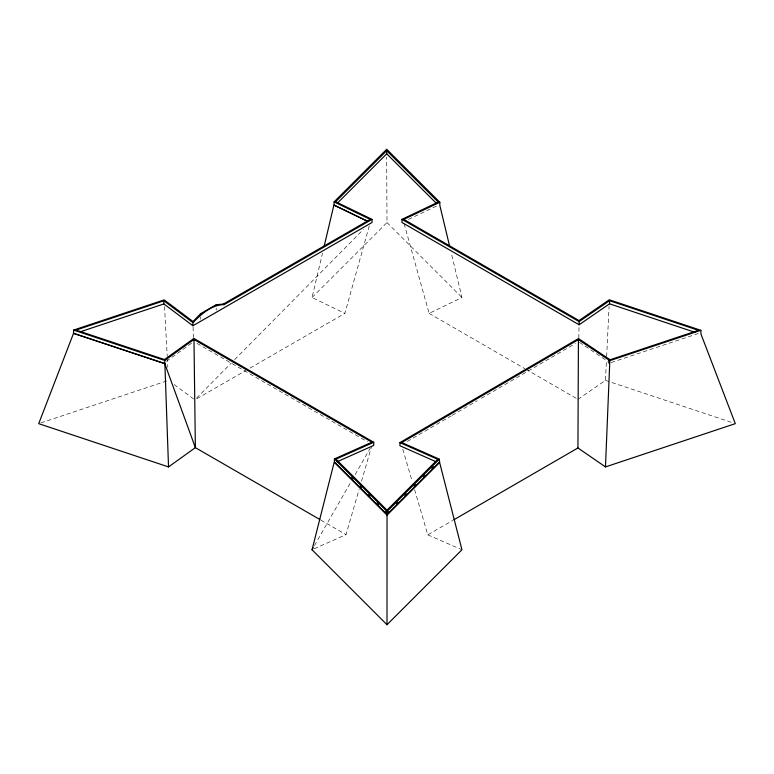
<?xml version="1.0" encoding="UTF-8"?>
<svg xmlns="http://www.w3.org/2000/svg" width="774" height="774" viewBox="0 0 774 774"><rect width="100%" height="100%" fill="white"/><g stroke="black" fill="none" stroke-linecap="round" stroke-linejoin="round"><path stroke-width="0.58" stroke-dasharray="3.87 2.9" d="M578.836 338.122L579.049 323.726M577.936 399.316L605.471 380.373L606.41 361.303M606.642 356.543L609.09 306.504M369.256 225.998L344.856 313.402L312.048 297.506L322.545 253.079M314.234 548.795L346.007 534.621L359.126 489.4M361.487 481.283L371.578 446.501M314.438 545.602L350.961 481.892M355.15 474.588L370.117 448.475M196.538 398.165L231.271 363.045M234.657 359.62L363.441 229.394M312.048 297.506L387 222.554L386.681 157.122M166.42 361.284L192.9 342.272M407.25 441.49L451.097 415.938M452.142 415.328L477.2 400.729M481.38 398.3L575.353 343.54M414.612 489.69L427.79 534.863L452.819 520.38M196.925 398.678L245.89 370.456M250.05 368.056L344.856 313.402M404.115 223.686L429.144 313.402L461.952 297.506L451.31 253.204M408.391 219.448L438.258 205.236M40.974 422.885L168.529 380.373M611.218 362.542L698.438 333.459M605.471 380.373L733.026 422.885M427.79 534.863L460.859 549.298M429.144 313.402L524.869 368.676M525.914 369.275L576.901 398.707M197.022 343.385L367.466 441.79M320.9 520.128L346.007 534.621M579.465 342.369L607.784 361.371M174.169 384.552L194.835 399.877M387 222.554L461.952 297.506M402.78 449.152L412.242 481.583M164.533 306.543L167.242 356.553M167.3 357.743L167.823 367.273M193.084 327.083L193.345 337.822M216.198 308.033L216.198 310.239M200.611 317.001L200.611 319.217"/><path stroke-width="1.16" d="M387.039 514.991L334.213 462.155L312.048 549.782L387 624.734L387.039 514.991L439.603 462.426L439.38 459.185L401.764 442.534L578.43 339.602L609.825 360.665L700.867 330.314L700.954 334.039L735.3 423.649L605.471 466.916L577.936 447.972L578.43 339.602M605.471 466.916L609.825 360.665M324.209 246.064L333.884 205.139L368.085 221.519L334.087 205.042L334.087 201.888L386.71 149.266L439.826 202.256L439.826 205.4L449.626 246.209M312.048 549.782L313.238 547.692M193.036 321.549L200.611 313.683L216.198 304.733L223.338 304.076L370.224 219.4L334.087 201.888M192.91 325.757L192.91 322.603C201.298 314.254 211.525 304.772 224.083 304.637L372.013 219.352L372.013 222.496L192.91 325.757L163.865 303.93L163.865 300.786L76.016 330.072L164.465 359.552L193.877 338.422L373.745 442.264L373.745 445.418L337.048 461.788M695.023 332.327L609.544 303.824L579.126 324.761L401.987 222.486L401.987 219.342L438.258 202.091L386.71 150.669L335.645 201.733L372.013 219.352M337.348 203.175L386.71 153.813L386.71 150.669M439.535 462.175L387 514.71L387 511.556L439.38 459.185M388.693 511.614L387 513.307L385.297 511.604M396.317 503.99L398.01 502.297M404.783 495.524L406.476 493.831M414.09 486.217L415.783 484.524M423.407 476.9L425.1 475.207M431.873 468.434L433.566 466.741M387 624.734L461.952 549.782L439.603 462.426M193.974 339.467L195.367 447.643L168.529 466.916L38.7 423.649L73.588 333.217L73.588 330.072L164.756 360.452L193.974 339.467L371.907 442.196L334.387 458.943L334.387 462.088L387 514.71M579.126 324.761L579.126 321.607L609.544 300.68L698.438 330.314L610.086 359.765L578.488 338.567L399.935 442.602L399.935 445.747L435.627 461.556M453.864 519.78L577.936 447.972M439.826 202.256L403.786 219.39L579.049 320.571L609.264 299.78L700.867 330.314M373.745 442.264L335.964 459.127L387 510.163L437.794 459.369L399.935 442.602M73.588 330.072L164.175 299.877L193.771 322.11M80.583 331.698L163.865 303.93M164.814 363.625L73.385 333.284L164.756 363.606L195.367 447.643L319.856 519.518M401.987 219.342L579.126 321.607M163.865 300.786L192.91 322.603M223.338 304.076L224.083 304.637M216.198 304.733L216.933 305.295M200.611 313.683L201.356 314.244M386.71 153.813L436.575 203.552M334.387 458.943L387 511.556M351.27 477.577L352.973 479.28M359.784 486.091L361.477 487.784M368.289 494.596L369.991 496.298M376.793 503.1L378.496 504.803M168.529 466.916L164.756 360.452M609.544 300.68L609.544 303.824M608.809 359.987L608.809 363.132"/></g></svg>
